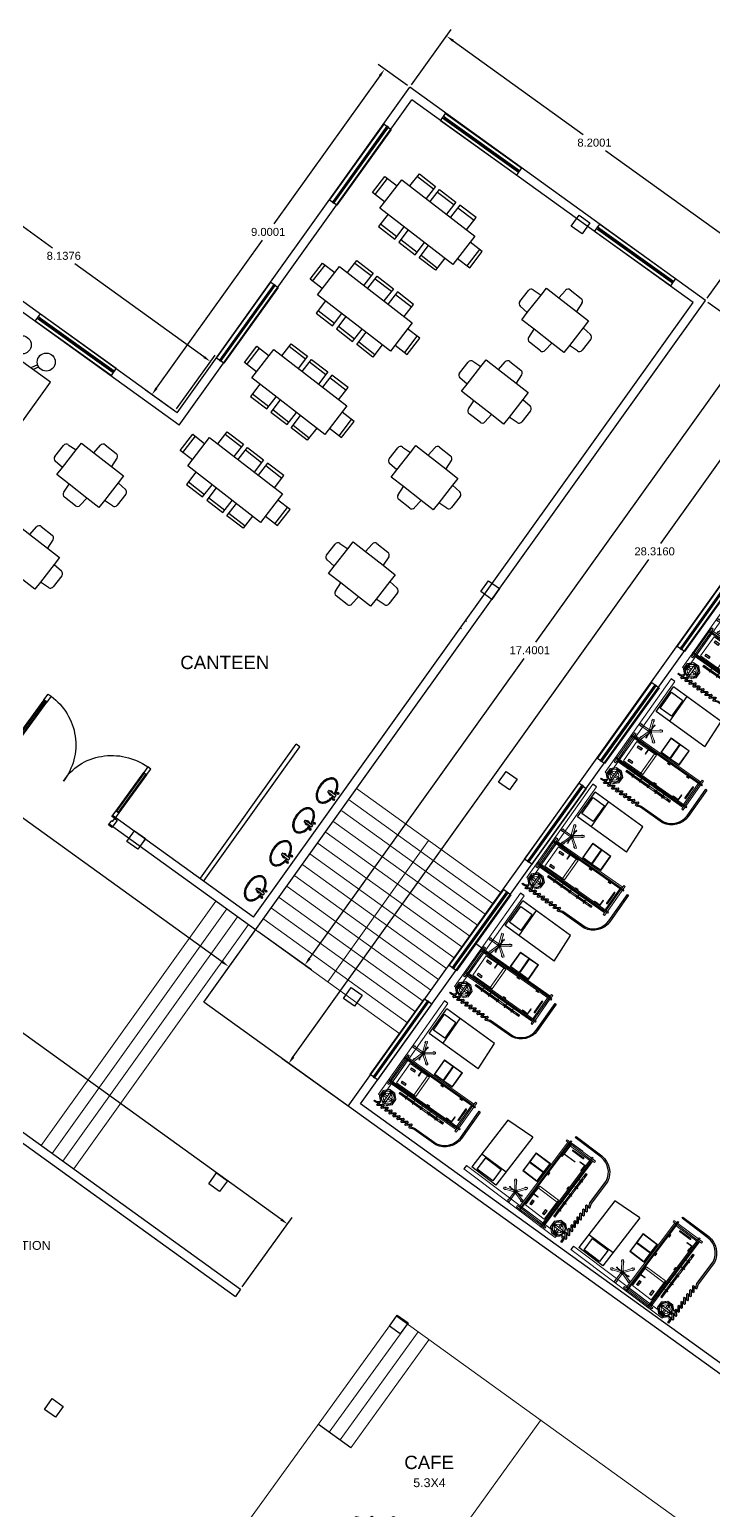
# Model space of a CAD drawing. Header units: metres. Extents: x 141303 to 146299, y 125960 to 127091.
# Drawn here: x 144872.02 to 144887.4, y 126103.1 to 126136.41 of the extents above; entities that cross this region are included whole.
import ezdxf

# ---------------------------------------------------------------- set-up
doc = ezdxf.new("R2010")
doc.units = ezdxf.units.M
doc.header["$MEASUREMENT"] = 0
doc.linetypes.add('C05 _MOB-EQUIP URGENCIAS Y TOCOCIRUGÍA$0$006_URGENCIAS & TOCOCIRUGÍA$0$03.-PRIMER NIVEL GENERAL$0$XR-PLANTA 3ER NIVEL$0$DASHED', pattern=[19.05, 12.7, -6.35])
doc.linetypes.add('C05 _MOB-EQUIP URGENCIAS Y TOCOCIRUGÍA$0$006_URGENCIAS & TOCOCIRUGÍA$0$03.-PRIMER NIVEL GENERAL$0$XR-PLANTA 3ER NIVEL$0$DASHED2', pattern=[0.375, 0.25, -0.125])
for name, color, linetype in [('DIMENSION', 50, 'Continuous'), ('door', 12, 'Continuous'), ('FURNITURE', 6, 'Continuous'), ('WINDOW', 244, 'Continuous')]:
    doc.layers.add(name, color=color, linetype=linetype)
for name, color, linetype, lineweight in [('ELEVATION', 7, 'Continuous', 20), ('LETTERING', 50, 'Continuous', 30), ('new column', 4, 'Continuous', 25), ('NVMI_WALL', 7, 'Continuous', 30), ('STAIR', 93, 'Continuous', 25)]:
    doc.layers.add(name, color=color, linetype=linetype, lineweight=lineweight)
doc.layers.get('0').off()
doc.styles.get("Standard").update_dxf_attribs({"font": 'arial.ttf'})
doc.dimstyles.get("Standard").update_dxf_attribs({"dimtxt": 0.18, "dimasz": 0.18, "dimexe": 0.18, "dimexo": 0.0625, "dimgap": 0.09, "dimtad": 0, "dimtih": 1, "dimtoh": 1, "dimdec": 4, "dimzin": 0, "dimdsep": 46, "dimtxsty": 'Standard', "dimcen": 0.09, "dimadec": 0, "dimazin": 0, "dimtfac": 1, "dimtdec": 4, "dimtofl": 0, "dimtmove": 0, "dimatfit": 3, "dimfxl": 1, "dimtolj": 1, "dimtzin": 0, "dimarcsym": 0})

# ---------------------------------------------------------------- blocks, each defined once
blk = doc.blocks.new('C05 _MOB-EQUIP URGENCIAS Y TOCOCIRUGÍA$0$cortina antibacterial')
blk.add_lwpolyline([(300.266, -580.673), (300.266, -580.651), (300.266, -580.673), (300.199, -580.673), (300.266, -580.761), (300.266, -580.783), (300.199, -580.783), (300.266, -580.871), (300.266, -580.893), (300.199, -580.893), (300.266, -580.981), (300.266, -581.003), (300.199, -581.003), (300.266, -581.091), (300.266, -581.113), (300.199, -581.113), (300.266, -581.201), (300.266, -581.223), (300.199, -581.223), (300.231, -581.309), (300.231, -581.921, 0.354939), (300.651, -582.281), (301.378, -582.281), (301.378, -582.311), (300.651, -582.311, -0.359051), (300.201, -581.921), (300.201, -581.313), (300.166, -581.223), (300.166, -581.201), (300.233, -581.201), (300.166, -581.113), (300.166, -581.091), (300.233, -581.091), (300.166, -581.003), (300.166, -580.981), (300.233, -580.981), (300.166, -580.893), (300.166, -580.871), (300.233, -580.871), (300.166, -580.783), (300.166, -580.761), (300.233, -580.761), (300.166, -580.673), (300.166, -580.651), (300.233, -580.651), (300.166, -580.563), (300.166, -580.541), (300.233, -580.541), (300.166, -580.453), (300.166, -580.431), (300.233, -580.431), (300.166, -580.343), (300.166, -580.321), (300.233, -580.321), (300.205, -580.281), (300.205, -580.211), (300.227, -580.211), (300.227, -580.274), (300.266, -580.321), (300.266, -580.343), (300.199, -580.343), (300.266, -580.431), (300.266, -580.453), (300.199, -580.453), (300.266, -580.541), (300.266, -580.563), (300.199, -580.563), (300.266, -580.651)], format="xyb")
blk = doc.blocks.new('bed ward')
at = {"layer": 'FURNITURE'}
for p, q in [((142390.8, 126644.899), (142391.223, 126645.43)), ((142391.223, 126645.43), (142392.307, 126644.667)), ((142390.8, 126644.899), (142391.91, 126644.116)), ((142392.007, 126644.879), (142391.6, 126644.335)), ((142391.91, 126644.116), (142392.307, 126644.667)), ((142392.41, 126644.731), (142392.492, 126644.674))]:
    blk.add_line(p, q, dxfattribs=at)
at = {"layer": 'FURNITURE', "linetype": 'Continuous', "lineweight": 0}
for p, q in [((142390.08, 126644.621, 310.935), (142390.03, 126644.551, 310.935)), ((142390.109, 126644.6, 310.935), (142390.058, 126644.53, 310.935)), ((142390.08, 126644.621, 310.935), (142390.109, 126644.6, 310.935)), ((142390.016, 126644.532, 310.935), (142389.675, 126644.062, 310.935)), ((142390.044, 126644.511, 310.935), (142389.703, 126644.042, 310.935)), ((142390.068, 126644.493, 310.935), (142389.727, 126644.024, 310.935)), ((142390.014, 126644.357, 310.935), (142389.84, 126644.118, 310.935)), ((142390.033, 126644.343, 310.935), (142389.859, 126644.104, 310.935)), ((142390.006, 126644.569, 310.935), (142389.991, 126644.549, 310.935)), ((142389.991, 126644.549, 310.935), (142391.569, 126643.403, 310.935)), ((142390.006, 126644.569, 310.935), (142391.583, 126643.423, 310.935)), ((142390.077, 126644.549, 310.935), (142390.061, 126644.528, 310.935)), ((142390.086, 126644.518, 310.935), (142390.082, 126644.513, 310.935)), ((142390.086, 126644.518, 310.935), (142391.51, 126643.483, 310.935)), ((142390.091, 126644.551, 310.935), (142391.539, 126643.499, 310.935)), ((142390.117, 126644.487, 310.935), (142390.103, 126644.468, 310.935)), ((142390.254, 126644.34, 310.935), (142390.245, 126644.328, 310.935)), ((142390.245, 126644.328, 310.935), (142390.294, 126644.292, 310.935)), ((142390.254, 126644.34, 310.935), (142390.303, 126644.304, 310.935)), ((142390.303, 126644.304, 310.935), (142390.294, 126644.292, 310.935)), ((142390.596, 126644.216, 310.935), (142390.831, 126644.54, 310.935)), ((142390.61, 126644.219, 310.935), (142390.834, 126644.526, 310.935)), ((142390.796, 126644.083, 310.935), (142391.02, 126644.391, 310.935)), ((142390.799, 126644.069, 310.935), (142391.034, 126644.393, 310.935)), ((142390.812, 126644.072, 310.935), (142391.036, 126644.379, 310.935)), ((142390.831, 126644.54, 310.935), (142391.236, 126644.246, 310.935)), ((142390.834, 126644.526, 310.935), (142391.02, 126644.391, 310.935)), ((142391.036, 126644.379, 310.935), (142391.222, 126644.244, 310.935)), ((142389.661, 126644.043, 310.935), (142389.61, 126643.973, 310.935)), ((142389.61, 126643.973, 310.935), (142389.639, 126643.953, 310.935)), ((142389.651, 126644.08, 310.935), (142389.637, 126644.06, 310.935)), ((142389.637, 126644.06, 310.935), (142391.214, 126642.914, 310.935)), ((142389.689, 126644.022, 310.935), (142389.639, 126643.953, 310.935)), ((142389.651, 126644.08, 310.935), (142391.228, 126642.934, 310.935)), ((142389.692, 126644.02, 310.935), (142389.677, 126643.999, 310.935)), ((142389.679, 126643.985, 310.935), (142391.13, 126642.931, 310.935)), ((142389.713, 126644.005, 310.935), (142389.706, 126643.995, 310.935)), ((142389.706, 126643.995, 310.935), (142391.13, 126642.961, 310.935)), ((142389.762, 126643.999, 310.935), (142389.748, 126643.979, 310.935)), ((142389.94, 126644.061, 310.935), (142389.858, 126643.948, 310.935)), ((142389.858, 126643.948, 310.935), (142389.98, 126643.859, 310.935)), ((142389.949, 126644.055, 310.935), (142389.873, 126643.95, 310.935)), ((142389.873, 126643.95, 310.935), (142389.937, 126643.904, 310.935)), ((142389.94, 126644.061, 310.935), (142389.949, 126644.055, 310.935)), ((142390.596, 126644.216, 310.935), (142391.001, 126643.923, 310.935)), ((142390.61, 126644.219, 310.935), (142390.796, 126644.083, 310.935)), ((142390.675, 126644.034, 310.935), (142390.666, 126644.022, 310.935)), ((142390.666, 126644.022, 310.935), (142390.716, 126643.986, 310.935)), ((142390.675, 126644.034, 310.935), (142390.725, 126643.998, 310.935)), ((142390.725, 126643.998, 310.935), (142390.716, 126643.986, 310.935)), ((142390.812, 126644.072, 310.935), (142390.999, 126643.936, 310.935)), ((142390.999, 126643.936, 310.935), (142391.222, 126644.244, 310.935)), ((142391.001, 126643.923, 310.935), (142391.236, 126644.246, 310.935)), ((142390.537, 126643.265, 310.935), (142389.878, 126643.743, 310.935)), ((142390.558, 126643.293, 310.935), (142389.899, 126643.772, 310.935)), ((142389.939, 126643.907, 310.935), (142389.93, 126643.895, 310.935)), ((142389.939, 126643.907, 310.935), (142389.989, 126643.871, 310.935)), ((142389.989, 126643.871, 310.935), (142389.98, 126643.859, 310.935)), ((142390.007, 126643.668, 310.935), (142390.009, 126643.67, 310.935)), ((142390.007, 126643.668, 310.935), (142390.052, 126643.639, 310.935)), ((142390.009, 126643.67, 310.935), (142390.053, 126643.642, 310.935)), ((142390.089, 126643.612, 310.935), (142390.009, 126643.67, 310.935)), ((142390.046, 126643.643, 310.935), (142390.091, 126643.614, 310.935)), ((142390.361, 126643.601, 310.935), (142390.352, 126643.589, 310.935)), ((142390.352, 126643.589, 310.935), (142390.401, 126643.553, 310.935)), ((142390.361, 126643.601, 310.935), (142390.41, 126643.565, 310.935)), ((142390.973, 126643.806, 310.935), (142390.661, 126643.376, 310.935)), ((142391.017, 126643.775, 310.935), (142390.704, 126643.344, 310.935)), ((142390.973, 126643.806, 310.935), (142391.148, 126643.68, 310.935)), ((142391.038, 126643.766, 310.935), (142391.047, 126643.779, 310.935)), ((142391.087, 126643.731, 310.935), (142391.038, 126643.766, 310.935)), ((142391.169, 126643.69, 310.935), (142391.047, 126643.779, 310.935)), ((142391.078, 126643.583, 310.935), (142391.153, 126643.687, 310.935)), ((142391.087, 126643.577, 310.935), (142391.078, 126643.583, 310.935)), ((142391.087, 126643.731, 310.935), (142391.096, 126643.743, 310.935)), ((142391.087, 126643.577, 310.935), (142391.169, 126643.69, 310.935)), ((142391.153, 126643.687, 310.935), (142391.09, 126643.734, 310.935)), ((142391.157, 126643.673, 310.935), (142391.405, 126643.492, 310.935)), ((142390.157, 126643.559, 310.935), (142390.158, 126643.562, 310.935)), ((142390.157, 126643.559, 310.935), (142390.201, 126643.531, 310.935)), ((142390.238, 126643.503, 310.935), (142390.158, 126643.562, 310.935)), ((142390.158, 126643.562, 310.935), (142390.203, 126643.533, 310.935)), ((142390.194, 126643.532, 310.935), (142390.238, 126643.503, 310.935)), ((142390.196, 126643.534, 310.935), (142390.24, 126643.506, 310.935)), ((142390.238, 126643.503, 310.935), (142390.24, 126643.506, 310.935)), ((142390.41, 126643.565, 310.935), (142390.401, 126643.553, 310.935)), ((142390.508, 126643.304, 310.935), (142390.51, 126643.306, 310.935)), ((142390.508, 126643.304, 310.935), (142390.552, 126643.276, 310.935)), ((142390.51, 126643.306, 310.935), (142390.554, 126643.278, 310.935)), ((142390.59, 126643.248, 310.935), (142390.51, 126643.306, 310.935)), ((142390.545, 126643.276, 310.935), (142390.59, 126643.248, 310.935)), ((142390.547, 126643.279, 310.935), (142390.591, 126643.251, 310.935)), ((142390.549, 126643.281, 310.935), (142390.571, 126643.312, 310.935)), ((142390.59, 126643.248, 310.935), (142390.591, 126643.251, 310.935)), ((142390.661, 126643.376, 310.935), (142391.093, 126643.062, 310.935)), ((142391.002, 126643.26, 310.935), (142390.975, 126643.223, 310.935)), ((142391.003, 126643.252, 310.935), (142390.983, 126643.224, 310.935)), ((142391.002, 126643.26, 310.935), (142391.091, 126643.196, 310.935)), ((142391.003, 126643.252, 310.935), (142391.083, 126643.194, 310.935)), ((142391.405, 126643.492, 310.935), (142391.093, 126643.062, 310.935)), ((142391.492, 126643.459, 310.935), (142391.13, 126642.961, 310.935)), ((142391.517, 126643.441, 310.935), (142391.176, 126642.972, 310.935)), ((142391.216, 126643.555, 310.935), (142391.189, 126643.518, 310.935)), ((142391.189, 126643.518, 310.935), (142391.278, 126643.453, 310.935)), ((142391.217, 126643.546, 310.935), (142391.197, 126643.519, 310.935)), ((142391.197, 126643.519, 310.935), (142391.276, 126643.461, 310.935)), ((142391.545, 126643.421, 310.935), (142391.204, 126642.952, 310.935)), ((142391.216, 126643.555, 310.935), (142391.305, 126643.49, 310.935)), ((142391.217, 126643.546, 310.935), (142391.296, 126643.489, 310.935)), ((142391.296, 126643.489, 310.935), (142391.276, 126643.461, 310.935)), ((142391.305, 126643.49, 310.935), (142391.278, 126643.453, 310.935)), ((142391.472, 126643.504, 310.935), (142391.458, 126643.484, 310.935)), ((142391.51, 126643.483, 310.935), (142391.506, 126643.478, 310.935)), ((142391.541, 126643.485, 310.935), (142391.526, 126643.464, 310.935)), ((142391.581, 126643.53, 310.935), (142391.531, 126643.461, 310.935)), ((142391.61, 126643.51, 310.935), (142391.559, 126643.44, 310.935)), ((142391.583, 126643.423, 310.935), (142391.569, 126643.403, 310.935)), ((142391.581, 126643.53, 310.935), (142391.61, 126643.51, 310.935)), ((142390.66, 126642.811, 310.935), (142390.746, 126642.929, 310.935)), ((142390.663, 126642.808, 310.935), (142390.749, 126642.926, 310.935)), ((142390.667, 126643.188, 310.935), (142390.669, 126643.191, 310.935)), ((142390.667, 126643.188, 310.935), (142390.711, 126643.16, 310.935)), ((142390.669, 126643.191, 310.935), (142390.713, 126643.163, 310.935)), ((142390.749, 126643.133, 310.935), (142390.669, 126643.191, 310.935)), ((142390.704, 126643.161, 310.935), (142390.749, 126643.133, 310.935)), ((142390.706, 126643.163, 310.935), (142390.75, 126643.135, 310.935)), ((142390.746, 126642.929, 310.935), (142390.888, 126642.951, 310.935)), ((142390.746, 126642.925, 310.935), (142390.889, 126642.947, 310.935)), ((142390.749, 126643.133, 310.935), (142390.75, 126643.135, 310.935)), ((142390.886, 126642.948, 310.935), (142391.004, 126642.862, 310.935)), ((142390.888, 126642.951, 310.935), (142391.006, 126642.866, 310.935)), ((142390.89, 126642.864, 310.935), (142390.931, 126642.921, 310.935)), ((142390.975, 126643.223, 310.935), (142391.064, 126643.158, 310.935)), ((142390.983, 126643.224, 310.935), (142391.063, 126643.167, 310.935)), ((142391.083, 126643.194, 310.935), (142391.063, 126643.167, 310.935)), ((142391.091, 126643.196, 310.935), (142391.064, 126643.158, 310.935)), ((142391.117, 126643.015, 310.935), (142391.103, 126642.996, 310.935)), ((142391.162, 126642.953, 310.935), (142391.111, 126642.883, 310.935)), ((142391.19, 126642.932, 310.935), (142391.139, 126642.863, 310.935)), ((142391.159, 126642.955, 310.935), (142391.144, 126642.934, 310.935)), ((142391.228, 126642.934, 310.935), (142391.214, 126642.914, 310.935)), ((142390.683, 126642.668, 310.935), (142390.66, 126642.811, 310.935)), ((142390.687, 126642.669, 310.935), (142390.664, 126642.811, 310.935)), ((142390.691, 126642.853, 310.935), (142390.748, 126642.812, 310.935)), ((142390.704, 126642.844, 310.935), (142390.727, 126642.877, 310.935)), ((142390.704, 126642.844, 310.935), (142390.707, 126642.842, 310.935)), ((142390.707, 126642.842, 310.935), (142390.73, 126642.874, 310.935)), ((142390.707, 126642.857, 310.935), (142390.717, 126642.869, 310.935)), ((142390.707, 126642.857, 310.935), (142390.711, 126642.854, 310.935)), ((142390.715, 126642.886, 310.935), (142390.772, 126642.845, 310.935)), ((142390.717, 126642.869, 310.935), (142390.72, 126642.867, 310.935)), ((142390.719, 126642.858, 310.935), (142390.729, 126642.851, 310.935)), ((142390.725, 126642.637, 310.935), (142390.766, 126642.694, 310.935)), ((142390.727, 126642.877, 310.935), (142390.73, 126642.874, 310.935)), ((142390.743, 126642.816, 310.935), (142390.767, 126642.849, 310.935)), ((142390.748, 126642.812, 310.935), (142390.772, 126642.845, 310.935)), ((142390.758, 126642.613, 310.935), (142390.799, 126642.67, 310.935)), ((142390.763, 126642.689, 310.935), (142390.796, 126642.665, 310.935)), ((142390.766, 126642.694, 310.935), (142390.799, 126642.67, 310.935)), ((142390.8, 126642.586, 310.935), (142390.943, 126642.609, 310.935)), ((142390.801, 126642.582, 310.935), (142390.943, 126642.605, 310.935)), ((142390.89, 126642.864, 310.935), (142390.923, 126642.84, 310.935)), ((142390.893, 126642.869, 310.935), (142390.926, 126642.845, 310.935)), ((142390.917, 126642.689, 310.935), (142390.941, 126642.722, 310.935)), ((142390.917, 126642.689, 310.935), (142390.974, 126642.647, 310.935)), ((142390.922, 126642.685, 310.935), (142390.946, 126642.718, 310.935)), ((142390.923, 126642.84, 310.935), (142390.964, 126642.896, 310.935)), ((142390.94, 126642.607, 310.935), (142391.026, 126642.726, 310.935)), ((142390.941, 126642.722, 310.935), (142390.998, 126642.681, 310.935)), ((142390.943, 126642.605, 310.935), (142391.029, 126642.723, 310.935)), ((142390.959, 126642.659, 310.935), (142390.982, 126642.692, 310.935)), ((142390.959, 126642.659, 310.935), (142390.962, 126642.657, 310.935)), ((142390.962, 126642.657, 310.935), (142390.985, 126642.689, 310.935)), ((142390.965, 126642.679, 310.935), (142390.97, 126642.676, 310.935)), ((142390.969, 126642.667, 310.935), (142390.972, 126642.664, 310.935)), ((142390.972, 126642.664, 310.935), (142390.981, 126642.677, 310.935)), ((142390.978, 126642.68, 310.935), (142390.981, 126642.677, 310.935)), ((142390.982, 126642.692, 310.935), (142390.985, 126642.689, 310.935)), ((142391.025, 126642.722, 310.935), (142391.002, 126642.865, 310.935)), ((142391.029, 126642.723, 310.935), (142391.006, 126642.866, 310.935)), ((142391.111, 126642.883, 310.935), (142391.139, 126642.863, 310.935))]:
    blk.add_line(p, q, dxfattribs=at)
at = {"layer": 'FURNITURE', "lineweight": 0}
for p, q in [((142390.901, 126642.653, 310.935), (142392.41, 126644.731, 310.935)), ((142392.492, 126644.674, 310.935), (142390.981, 126642.594, 310.935)), ((142391.441, 126643.721, 310.935), (142391.621, 126643.968, 310.935)), ((142390.981, 126642.594, 310.935), (142390.901, 126642.653, 310.935))]:
    blk.add_line(p, q, dxfattribs=at)
at = {"layer": 'FURNITURE', "linetype": 'C05 _MOB-EQUIP URGENCIAS Y TOCOCIRUGÍA$0$006_URGENCIAS & TOCOCIRUGÍA$0$03.-PRIMER NIVEL GENERAL$0$XR-PLANTA 3ER NIVEL$0$DASHED2', "lineweight": 0}
for p, q in [((142389.878, 126643.743, 310.935), (142389.899, 126643.772, 310.935)), ((142389.883, 126643.746, 310.935), (142389.898, 126643.766, 310.935)), ((142389.906, 126643.726, 310.935), (142389.884, 126643.742, 310.935)), ((142389.924, 126643.75, 310.935), (142389.902, 126643.767, 310.935)), ((142389.91, 126643.727, 310.935), (142389.924, 126643.747, 310.935)), ((142390.544, 126643.274, 310.935), (142389.914, 126643.732, 310.935)), ((142390.551, 126643.283, 310.935), (142389.92, 126643.741, 310.935)), ((142390.023, 126643.61, 310.935), (142390.045, 126643.64, 310.935)), ((142390.027, 126643.607, 310.935), (142390.023, 126643.61, 310.935)), ((142390.027, 126643.607, 310.935), (142390.05, 126643.637, 310.935)), ((142390.045, 126643.64, 310.935), (142390.089, 126643.612, 310.935)), ((142390.048, 126643.645, 310.935), (142390.07, 126643.675, 310.935)), ((142390.053, 126643.642, 310.935), (142390.075, 126643.672, 310.935)), ((142390.075, 126643.672, 310.935), (142390.07, 126643.675, 310.935)), ((142390.089, 126643.612, 310.935), (142390.091, 126643.614, 310.935)), ((142390.172, 126643.501, 310.935), (142390.194, 126643.532, 310.935)), ((142390.177, 126643.498, 310.935), (142390.172, 126643.501, 310.935)), ((142390.177, 126643.498, 310.935), (142390.199, 126643.528, 310.935)), ((142390.198, 126643.537, 310.935), (142390.22, 126643.567, 310.935)), ((142390.203, 126643.533, 310.935), (142390.224, 126643.564, 310.935)), ((142390.224, 126643.564, 310.935), (142390.22, 126643.567, 310.935)), ((142390.352, 126643.384, 310.935), (142390.387, 126643.433, 310.935)), ((142390.361, 126643.377, 310.935), (142390.397, 126643.426, 310.935)), ((142390.524, 126643.246, 310.935), (142390.545, 126643.276, 310.935)), ((142390.528, 126643.243, 310.935), (142390.55, 126643.273, 310.935)), ((142390.696, 126643.149, 310.935), (142390.542, 126643.261, 310.935)), ((142390.703, 126643.159, 310.935), (142390.549, 126643.271, 310.935)), ((142390.554, 126643.278, 310.935), (142390.576, 126643.308, 310.935)), ((142390.709, 126643.168, 310.935), (142390.555, 126643.28, 310.935)), ((142390.717, 126643.178, 310.935), (142390.562, 126643.29, 310.935)), ((142390.576, 126643.308, 310.935), (142390.571, 126643.312, 310.935)), ((142390.528, 126643.243, 310.935), (142390.524, 126643.246, 310.935)), ((142390.682, 126643.131, 310.935), (142390.704, 126643.161, 310.935)), ((142390.687, 126643.127, 310.935), (142390.682, 126643.131, 310.935)), ((142390.687, 126643.127, 310.935), (142390.709, 126643.158, 310.935)), ((142390.849, 126643.038, 310.935), (142390.701, 126643.146, 310.935)), ((142390.708, 126643.166, 310.935), (142390.73, 126643.196, 310.935)), ((142390.828, 126643.068, 310.935), (142390.708, 126643.156, 310.935)), ((142390.713, 126643.163, 310.935), (142390.735, 126643.193, 310.935)), ((142390.835, 126643.077, 310.935), (142390.714, 126643.165, 310.935)), ((142390.87, 126643.066, 310.935), (142390.721, 126643.174, 310.935)), ((142390.735, 126643.193, 310.935), (142390.73, 126643.196, 310.935)), ((142390.824, 126643.063, 310.935), (142390.839, 126643.083, 310.935)), ((142390.847, 126643.043, 310.935), (142390.825, 126643.059, 310.935)), ((142390.864, 126643.067, 310.935), (142390.842, 126643.083, 310.935)), ((142390.849, 126643.038, 310.935), (142390.87, 126643.066, 310.935)), ((142390.85, 126643.044, 310.935), (142390.865, 126643.064, 310.935))]:
    blk.add_line(p, q, dxfattribs=at)
at = {"layer": 'FURNITURE', "linetype": 'C05 _MOB-EQUIP URGENCIAS Y TOCOCIRUGÍA$0$006_URGENCIAS & TOCOCIRUGÍA$0$03.-PRIMER NIVEL GENERAL$0$XR-PLANTA 3ER NIVEL$0$DASHED', "lineweight": 0}
for p, q in [((142390.748, 126642.812, 310.935), (142390.816, 126642.762, 310.935)), ((142390.766, 126642.694, 310.935), (142390.89, 126642.864, 310.935)), ((142390.772, 126642.845, 310.935), (142390.84, 126642.796, 310.935)), ((142390.799, 126642.67, 310.935), (142390.923, 126642.84, 310.935)), ((142390.849, 126642.738, 310.935), (142390.917, 126642.689, 310.935)), ((142390.873, 126642.771, 310.935), (142390.941, 126642.722, 310.935))]:
    blk.add_line(p, q, dxfattribs=at)
at = {"layer": 'FURNITURE'}
blk.add_lwpolyline([(142391.695, 126644.412), (142391.949, 126644.229), (142392.204, 126644.583), (142391.95, 126644.766)], close=True, dxfattribs=at)
at = {"layer": 'FURNITURE', "lineweight": 0, "elevation": 310.935}
blk.add_lwpolyline([(142391.632, 126643.983, 2.414214), (142391.621, 126643.969), (142391.614, 126643.974), (142391.434, 126643.726), (142391.441, 126643.721, 2.414214), (142391.43, 126643.706)], format="xyb", dxfattribs=at)
for points in [[(142391.539, 126643.88), (142391.462, 126644.116), (142391.428, 126644.105), (142391.504, 126643.869)], [(142391.567, 126643.848), (142391.771, 126643.989), (142391.75, 126644.019), (142391.563, 126643.889)], [(142391.5, 126643.863), (142391.252, 126643.862), (142391.252, 126643.826), (142391.5, 126643.827)], [(142391.496, 126643.797), (142391.426, 126643.585), (142391.46, 126643.574), (142391.538, 126643.809)], [(142391.546, 126643.812), (142391.746, 126643.666), (142391.768, 126643.695), (142391.567, 126643.841)]]:
    blk.add_lwpolyline(points, dxfattribs=at)
at = {"layer": 'FURNITURE', "linetype": 'C05 _MOB-EQUIP URGENCIAS Y TOCOCIRUGÍA$0$006_URGENCIAS & TOCOCIRUGÍA$0$03.-PRIMER NIVEL GENERAL$0$XR-PLANTA 3ER NIVEL$0$DASHED2', "lineweight": 0}
for centre, radius in [((142389.903, 126643.747, 310.935), 0.000769), ((142389.953, 126643.71, 310.935), 0.003), ((142390.148, 126643.569, 310.935), 0.003), ((142390.601, 126643.24, 310.935), 0.003), ((142390.795, 126643.099, 310.935), 0.003), ((142390.845, 126643.062, 310.935), 0.000769)]:
    blk.add_circle(centre, radius, dxfattribs=at)
at = {"layer": 'FURNITURE', "linetype": 'Continuous', "lineweight": 0}
for radius in [0.155, 0.142, 0.1]:
    blk.add_circle((142390.844, 126642.767, 310.935), radius, dxfattribs=at)
for centre, radius, start, end in [((142390.024, 126644.35, 310.935), 0.012, 324.006, 144.006), ((142390.085, 126644.543, 310.935), 0.01, 54.006, 144.006), ((142389.685, 126643.993, 310.935), 0.01, 144.006, 234.006), ((142389.85, 126644.111, 310.935), 0.012, 144.006, 324.006), ((142391.533, 126643.491, 310.935), 0.01, 324.006, 54.006), ((142391.136, 126642.939, 310.935), 0.01, 234.006, 324.006), ((142390.844, 126642.767, 310.935), 0.149, 144.006, 324.006)]:
    blk.add_arc(centre, radius, start, end, dxfattribs=at)
at = {"layer": 'FURNITURE', "lineweight": 0}
for centre, radius, start, end in [((142391.456, 126644.076, 310.935), 0.027, 149.7619, 246.1412), ((142391.456, 126644.076, 310.935), 0.027, 329.7619, 66.1412), ((142391.731, 126643.983, 310.935), 0.027, 76.5671, 172.9465), ((142391.731, 126643.983, 310.935), 0.027, 256.5671, 352.9465), ((142391.288, 126643.844, 310.935), 0.027, 41.943, 138.3224), ((142391.288, 126643.844, 310.935), 0.027, 221.943, 318.3224), ((142391.455, 126643.614, 310.935), 0.027, 113.508, 209.8874), ((142391.455, 126643.614, 310.935), 0.027, 293.508, 29.8874), ((142391.531, 126643.845, 310.935), 0.036, 68.4835, 219.5285), ((142391.531, 126643.845, 310.935), 0.036, 234.006, 54.006), ((142391.531, 126643.845, 310.935), 0.018, 84.006, 204.006), ((142391.531, 126643.845, 310.935), 0.018, 234.006, 54.006), ((142391.728, 126643.702, 310.935), 0.027, 185.7848, 282.1642), ((142391.728, 126643.702, 310.935), 0.027, 5.7848, 102.1642)]:
    blk.add_arc(centre, radius, start, end, dxfattribs=at)
at = {"layer": 'FURNITURE', "linetype": 'C05 _MOB-EQUIP URGENCIAS Y TOCOCIRUGÍA$0$006_URGENCIAS & TOCOCIRUGÍA$0$03.-PRIMER NIVEL GENERAL$0$XR-PLANTA 3ER NIVEL$0$DASHED2', "lineweight": 0}
for centre, radius, start, end in [((142389.885, 126643.744, 310.935), 0.0025, 144.006, 234.006), ((142389.9, 126643.765, 310.935), 0.0025, 54.006, 144.006), ((142389.908, 126643.728, 310.935), 0.0025, 234.006, 324.006), ((142389.922, 126643.748, 310.935), 0.0025, 324.006, 54.006), ((142390.356, 126643.38, 310.935), 0.0058, 144.006, 324.006), ((142390.392, 126643.429, 310.935), 0.0058, 324.006, 144.006), ((142390.826, 126643.061, 310.935), 0.0025, 144.006, 234.006), ((142390.841, 126643.081, 310.935), 0.0025, 54.006, 144.006), ((142390.848, 126643.045, 310.935), 0.0025, 234.006, 324.006), ((142390.863, 126643.065, 310.935), 0.0025, 324.006, 54.006)]:
    blk.add_arc(centre, radius, start, end, dxfattribs=at)
at = {"layer": 'FURNITURE', "lineweight": 0, "xscale": -1, "rotation": 234.0059966302266}
blk.add_blockref('C05 _MOB-EQUIP URGENCIAS Y TOCOCIRUGÍA$0$cortina antibacterial', (142683.881, 126058.568, 310.935), dxfattribs=at)
blk = doc.blocks.new('A$C0A95752C')
for p, q in [((35, 710), (35, 790)), ((35, 790), (75, 790)), ((35, 710), (35, 180)), ((75, 710), (35, 710)), ((75, 710), (35, 710)), ((45, 710), (45, 180)), ((65, 710), (45, 710)), ((65, 180), (65, 710)), ((75, 790), (75, 710)), ((75, 180), (75, 710)), ((1425, 790), (1425, 710)), ((1465, 790), (1425, 790)), ((1425, 710), (1465, 710)), ((1425, 180), (1425, 710)), ((1425, 710), (1465, 710)), ((1435, 180), (1435, 710)), ((1435, 710), (1455, 710)), ((1455, 710), (1455, 180)), ((1465, 710), (1465, 790)), ((1465, 710), (1465, 180)), ((35, 180), (35, 100)), ((75, 180), (35, 180)), ((35, 180), (75, 180)), ((45, 180), (65, 180)), ((75, 100), (75, 180)), ((1465, 180), (1425, 180)), ((1425, 100), (1425, 180)), ((1425, 180), (1465, 180)), ((1455, 180), (1435, 180)), ((1465, 180), (1465, 100)), ((0, 100), (0, 0)), ((35, 100), (0, 100)), ((35, 100), (75, 100)), ((35, 60), (35, 100)), ((50, 60), (35, 60)), ((50, 50), (50, 60)), ((50, 0), (50, 50)), ((1465, 100), (1425, 100)), ((1450, 50), (1450, 60)), ((1450, 60), (1465, 60)), ((1450, 0), (1450, 50)), ((1465, 100), (1500, 100)), ((1465, 60), (1465, 100)), ((1500, 100), (1500, 0)), ((0, 0), (50, 0)), ((1500, 0), (1450, 0))]:
    blk.add_line(p, q)
blk.add_arc((1422, 117), 673, 89.7657, 181.4438)
blk.add_ellipse((74, 151), major_axis=(667, -122), ratio=0.940794, start_param=0.11153, end_param=1.73917)
blk = doc.blocks.new('mesa7')
at = {"layer": 'FURNITURE', "linetype": 'ByBlock'}
for p, q in [((-1.178, 0.508), (-1.119, 0.4)), ((-0.683, 0.508), (-0.623, 0.4)), ((-0.162, 0.508), (-0.103, 0.4)), ((0.16, 0.508), (0.101, 0.4)), ((0.681, 0.508), (0.621, 0.4)), ((1.176, 0.508), (1.117, 0.4)), ((-0.05, 0.4), (-1.525, 0.4)), ((-1.525, 0.4), (-1.525, -0.4)), ((-1.217, 0.486), (-1.169, 0.4)), ((-0.722, 0.486), (-0.674, 0.4)), ((-0.201, 0.486), (-0.153, 0.4)), ((-0.05, -0.4), (-0.05, 0.4)), ((0, -0.4), (0, 0.4)), ((1.475, 0.4), (0, 0.4)), ((0.199, 0.486), (0.151, 0.4)), ((0.72, 0.486), (0.672, 0.4)), ((1.215, 0.486), (1.167, 0.4)), ((1.475, -0.4), (1.475, 0.4)), ((-1.525, -0.4), (-0.05, -0.4)), ((-1.217, -0.486), (-1.169, -0.4)), ((-1.178, -0.508), (-1.119, -0.4)), ((-0.722, -0.486), (-0.674, -0.4)), ((-0.683, -0.508), (-0.623, -0.4)), ((-0.201, -0.486), (-0.153, -0.4)), ((-0.162, -0.508), (-0.103, -0.4)), ((0, -0.4), (1.475, -0.4)), ((0.16, -0.508), (0.101, -0.4)), ((0.199, -0.486), (0.151, -0.4)), ((0.681, -0.508), (0.621, -0.4)), ((0.72, -0.486), (0.672, -0.4)), ((1.176, -0.508), (1.117, -0.4)), ((1.215, -0.486), (1.167, -0.4))]:
    blk.add_line(p, q, dxfattribs=at)
for centre in [(-1.271, 0.629), (-0.776, 0.629), (-0.255, 0.629), (0.253, 0.629), (0.774, 0.629), (1.269, 0.629), (-1.271, -0.629), (-0.776, -0.629), (-0.255, -0.629), (0.253, -0.629), (0.774, -0.629), (1.269, -0.629)]:
    blk.add_circle(centre, 0.152, dxfattribs=at)
blk = doc.blocks.new('mesa2')
at = {"layer": 'FURNITURE'}
for p, q in [((-0.755, 0.588), (-0.355, 0.588)), ((-0.255, 0.588), (0.145, 0.588)), ((0.245, 0.588), (0.645, 0.588)), ((0.845, 0.351), (0.845, -0.349)), ((-1.192, -0.199), (-1.192, 0.201)), ((1.083, -0.199), (1.083, 0.201)), ((-0.755, -0.586), (-0.355, -0.586)), ((-0.255, -0.586), (0.145, -0.586)), ((0.245, -0.586), (0.645, -0.586))]:
    blk.add_line(p, q, dxfattribs=at)
for points in [[(-0.755, 0.351), (-0.755, 0.651), (-0.355, 0.651), (-0.355, 0.351)], [(-0.255, 0.351), (-0.255, 0.651), (0.145, 0.651), (0.145, 0.351)], [(0.645, 0.351), (0.645, 0.651), (0.245, 0.651), (0.245, 0.351)], [(0.845, -0.349), (-0.955, -0.349), (-0.955, 0.351), (0.845, 0.351)], [(-0.955, -0.199), (-1.255, -0.199), (-1.255, 0.201), (-0.955, 0.201)], [(0.845, -0.199), (1.145, -0.199), (1.145, 0.201), (0.845, 0.201)], [(-0.755, -0.349), (-0.755, -0.649), (-0.355, -0.649), (-0.355, -0.349)], [(-0.255, -0.349), (-0.255, -0.649), (0.145, -0.649), (0.145, -0.349)], [(0.645, -0.349), (0.645, -0.649), (0.245, -0.649), (0.245, -0.349)]]:
    blk.add_lwpolyline(points, dxfattribs=at)
blk = doc.blocks.new('MESA CUADRADA SET-03')
at = {"layer": 'FURNITURE'}
for p, q in [((-0.252, 0.453), (-0.236, 0.671)), ((-0.157, 0.746), (0.157, 0.746)), ((0.236, 0.671), (0.252, 0.453)), ((-0.597, 0.252), (-0.597, 0.453)), ((-0.597, 0.453), (-0.252, 0.453)), ((-0.252, 0.453), (0.252, 0.453)), ((0.252, 0.453), (0.603, 0.453)), ((0.603, 0.453), (0.603, 0.251)), ((-0.89, -0.157), (-0.89, 0.157)), ((-0.816, 0.236), (-0.597, 0.252)), ((-0.597, -0.252), (-0.597, 0.252)), ((0.603, 0.251), (0.603, -0.251)), ((0.603, 0.251), (0.816, 0.236)), ((0.89, 0.157), (0.89, -0.157)), ((-0.597, -0.252), (-0.816, -0.236)), ((-0.597, -0.447), (-0.597, -0.252)), ((0.816, -0.236), (0.603, -0.251)), ((0.603, -0.251), (0.603, -0.447)), ((-0.252, -0.447), (-0.597, -0.447)), ((0.252, -0.447), (-0.252, -0.447)), ((-0.236, -0.671), (-0.252, -0.447)), ((0.252, -0.447), (0.236, -0.671)), ((0.603, -0.447), (0.252, -0.447)), ((0.157, -0.746), (-0.157, -0.746))]:
    blk.add_line(p, q, dxfattribs=at)
for centre, start, end in [((-0.157, 0.666), 90, 175.9667), ((0.157, 0.666), 4.0333, 90), ((-0.81, 0.157), 94.0333, 180), ((0.81, 0.157), 0, 85.9667), ((-0.81, -0.157), 180, 265.9667), ((0.81, -0.157), 274.0333, 0), ((-0.157, -0.666), 184.0333, 270), ((0.157, -0.666), 270, 355.9667)]:
    blk.add_arc(centre, 0.08, start, end, dxfattribs=at)
blk = doc.blocks.new('LAVAMANOS A-03')
at = {"layer": 'FURNITURE'}
for p, q in [((-0.092, -0.109), (-0.116, -0.109)), ((-0.085, -0.102), (-0.085, -0.078)), ((-0.085, -0.14), (-0.085, -0.116)), ((-0.054, -0.109), (-0.078, -0.109)), ((-0.023, -0.306), (-0.03, -0.127)), ((-0.018, -0.115), (0.018, -0.115)), ((-0.011, -0.318), (0.011, -0.318)), ((0.03, -0.127), (0.023, -0.306)), ((0.052, -0.109), (0.076, -0.109)), ((0.083, -0.102), (0.083, -0.078)), ((0.083, -0.14), (0.083, -0.116)), ((0.09, -0.109), (0.114, -0.109))]:
    blk.add_line(p, q, dxfattribs=at)
for centre in [(-0.085, -0.109), (0.083, -0.109)]:
    blk.add_circle(centre, 0.0192, dxfattribs=at)
for centre, radius, start, end in [((-0.185, -0.345), 0.129, 146.6703, 180), ((-0.095, -0.404), 0.237, 122.2055, 146.6703), ((-0.185, -0.345), 0.105, 146.6703, 180), ((-0.095, -0.404), 0.213, 122.2055, 146.6703), ((-0.036, -0.498), 0.348, 104.6225, 122.2055), ((-0.036, -0.498), 0.324, 104.6225, 122.2055), ((0.003, -0.647), 0.502, 93.6665, 104.6225), ((0.003, -0.647), 0.478, 93.7445, 104.6225), ((0, -0.246), 0.048, 124.3259, 240.8236), ((-0.018, -0.127), 0.012, 90, 180), ((-0.011, -0.306), 0.012, 180, 270), ((0.011, -0.306), 0.012, 270, 0), ((0.018, -0.127), 0.012, 360, 90), ((0, -0.246), 0.048, 300.0921, 55.6741), ((0.003, -0.647), 0.478, 75.3775, 86.9266), ((0.003, -0.647), 0.502, 75.3775, 86.9724), ((0.042, -0.498), 0.324, 57.7945, 75.3775), ((0.042, -0.498), 0.348, 57.7945, 75.3775), ((0.101, -0.404), 0.213, 33.3297, 57.7945), ((0.101, -0.404), 0.237, 33.3297, 57.7945), ((0.191, -0.345), 0.105, 360, 33.3297), ((0.191, -0.345), 0.129, 0, 33.3297), ((-0.185, -0.345), 0.129, 180, 213.3297), ((-0.095, -0.286), 0.237, 213.3297, 237.7945), ((-0.185, -0.345), 0.105, 180, 213.3297), ((-0.095, -0.286), 0.213, 213.3297, 237.7945), ((-0.036, -0.192), 0.348, 237.7945, 255.3775), ((-0.036, -0.192), 0.324, 237.7945, 255.3775), ((0.003, -0.043), 0.502, 255.3775, 270), ((0.003, -0.043), 0.478, 255.3775, 270), ((0.003, -0.043), 0.478, 270, 284.6225), ((0.003, -0.043), 0.502, 270, 284.6225), ((0.042, -0.192), 0.324, 284.6225, 302.2055), ((0.042, -0.192), 0.348, 284.6225, 302.2055), ((0.101, -0.286), 0.213, 302.2055, 326.6703), ((0.101, -0.286), 0.237, 302.2055, 326.6703), ((0.191, -0.345), 0.105, 326.6703, 0), ((0.191, -0.345), 0.129, 326.6703, 360)]:
    blk.add_arc(centre, radius, start, end, dxfattribs=at)
blk = doc.blocks.new('*D86')
at = {"layer": 'Defpoints', "color": 0, "transparency": 16777216}
for p in [(144858.595, 126121.177), (144877.822, 126109.545), (144876.767, 126108.08)]:
    blk.add_point(p, dxfattribs=at)
at = {"layer": 'DIMENSION', "color": 0, "lineweight": -2, "transparency": 16777216}
for p, q in [((144858.632, 126121.228), (144859.756, 126122.788)), ((144859.797, 126122.537), (144868.484, 126116.275)), ((144877.676, 126109.65), (144868.989, 126115.911)), ((144876.803, 126108.13), (144877.928, 126109.691))]:
    blk.add_line(p, q, dxfattribs=at)
at = {"layer": 'DIMENSION', "color": 0, "transparency": 16777216}
for points in [[(144859.815, 126122.561), (144859.78, 126122.512), (144859.651, 126122.642)], [(144877.694, 126109.674), (144877.659, 126109.625), (144877.822, 126109.545)]]:
    blk.add_solid(points, dxfattribs=at)
at = {"layer": 'DIMENSION', "color": 0, "transparency": 16777216, "insert": (144868.737, 126116.093), "char_height": 0.18, "attachment_point": 5}
blk.add_mtext('\\A1;22.3994', dxfattribs=at)
blk = doc.blocks.new('*D105')
at = {"layer": 'Defpoints', "color": 0, "transparency": 16777216}
for p in [(144894.315, 126136.191), (144895.654, 126135.234), (144879.187, 126112.198)]:
    blk.add_point(p, dxfattribs=at)
at = {"layer": 'DIMENSION', "color": 0, "lineweight": -2, "transparency": 16777216}
for p, q in [((144894.21, 126136.045), (144886.212, 126124.855)), ((144895.604, 126135.27), (144894.169, 126136.296)), ((144877.952, 126113.302), (144885.951, 126124.492)), ((144879.136, 126112.235), (144877.701, 126113.261))]:
    blk.add_line(p, q, dxfattribs=at)
at = {"layer": 'DIMENSION', "color": 0, "transparency": 16777216}
for points in [[(144894.186, 126136.062), (144894.235, 126136.027), (144894.315, 126136.191)], [(144877.928, 126113.32), (144877.977, 126113.285), (144877.848, 126113.156)]]:
    blk.add_solid(points, dxfattribs=at)
at = {"layer": 'DIMENSION', "color": 0, "transparency": 16777216, "insert": (144886.081, 126124.674), "char_height": 0.18, "attachment_point": 5}
blk.add_mtext('\\A1;28.3160', dxfattribs=at)
blk = doc.blocks.new('*D106')
at = {"layer": 'Defpoints', "color": 0, "transparency": 16777216}
for p in [(144887.225, 126130.32), (144888.334, 126129.527), (144877.106, 126116.165)]:
    blk.add_point(p, dxfattribs=at)
at = {"layer": 'DIMENSION', "color": 0, "lineweight": -2, "transparency": 16777216}
for p, q in [((144887.276, 126130.284), (144888.48, 126129.423)), ((144888.229, 126129.381), (144883.404, 126122.632)), ((144878.319, 126115.519), (144883.144, 126122.268)), ((144877.157, 126116.129), (144878.361, 126115.268))]:
    blk.add_line(p, q, dxfattribs=at)
at = {"layer": 'DIMENSION', "color": 0, "transparency": 16777216}
for points in [[(144888.205, 126129.399), (144888.253, 126129.364), (144888.334, 126129.527)], [(144878.295, 126115.536), (144878.344, 126115.501), (144878.214, 126115.372)]]:
    blk.add_solid(points, dxfattribs=at)
at = {"layer": 'DIMENSION', "color": 0, "transparency": 16777216, "insert": (144883.274, 126122.45), "char_height": 0.18, "attachment_point": 5}
blk.add_mtext('\\A1;17.4001', dxfattribs=at)
blk = doc.blocks.new('*D107')
at = {"layer": 'Defpoints', "color": 0, "transparency": 16777216}
for p in [(144880.573, 126135.115), (144888.054, 126131.47), (144887.225, 126130.32)]:
    blk.add_point(p, dxfattribs=at)
at = {"layer": 'DIMENSION', "color": 0, "lineweight": -2, "transparency": 16777216}
for p, q in [((144880.609, 126135.166), (144881.507, 126136.411)), ((144881.548, 126136.16), (144884.475, 126134.05)), ((144887.908, 126131.576), (144884.98, 126133.686)), ((144887.261, 126130.371), (144888.159, 126131.616))]:
    blk.add_line(p, q, dxfattribs=at)
at = {"layer": 'DIMENSION', "color": 0, "transparency": 16777216}
for points in [[(144881.565, 126136.184), (144881.53, 126136.136), (144881.402, 126136.265)], [(144887.925, 126131.6), (144887.89, 126131.551), (144888.054, 126131.47)]]:
    blk.add_solid(points, dxfattribs=at)
at = {"layer": 'DIMENSION', "color": 0, "transparency": 16777216, "insert": (144884.728, 126133.868), "char_height": 0.18, "attachment_point": 5}
blk.add_mtext('\\A1;8.2001', dxfattribs=at)
blk = doc.blocks.new('*D108')
at = {"layer": 'Defpoints', "color": 0, "transparency": 16777216}
for p in [(144880.005, 126135.52), (144880.573, 126135.115), (144875.339, 126127.793)]:
    blk.add_point(p, dxfattribs=at)
at = {"layer": 'DIMENSION', "color": 0, "lineweight": -2, "transparency": 16777216}
for p, q in [((144879.901, 126135.374), (144877.518, 126132.042)), ((144880.522, 126135.151), (144879.859, 126135.625)), ((144874.876, 126128.345), (144877.258, 126131.678)), ((144875.288, 126127.83), (144874.625, 126128.303))]:
    blk.add_line(p, q, dxfattribs=at)
at = {"layer": 'DIMENSION', "color": 0, "transparency": 16777216}
for points in [[(144879.876, 126135.391), (144879.925, 126135.357), (144880.005, 126135.52)], [(144874.852, 126128.363), (144874.9, 126128.328), (144874.771, 126128.199)]]:
    blk.add_solid(points, dxfattribs=at)
at = {"layer": 'DIMENSION', "color": 0, "transparency": 16777216, "insert": (144877.388, 126131.86), "char_height": 0.18, "attachment_point": 5}
blk.add_mtext('\\A1;9.0001', dxfattribs=at)
blk = doc.blocks.new('*D109')
at = {"layer": 'Defpoints', "color": 0, "transparency": 16777216}
for p in [(144868.686, 126132.588), (144876.09, 126128.943), (144875.288, 126127.83)]:
    blk.add_point(p, dxfattribs=at)
at = {"layer": 'DIMENSION', "color": 0, "lineweight": -2, "transparency": 16777216}
for p, q in [((144868.723, 126132.639), (144869.594, 126133.847)), ((144869.635, 126133.596), (144872.537, 126131.504)), ((144875.944, 126129.048), (144873.042, 126131.14)), ((144875.324, 126127.88), (144876.196, 126129.089))]:
    blk.add_line(p, q, dxfattribs=at)
at = {"layer": 'DIMENSION', "color": 0, "transparency": 16777216}
for points in [[(144869.653, 126133.62), (144869.617, 126133.572), (144869.489, 126133.701)], [(144875.962, 126129.073), (144875.927, 126129.024), (144876.09, 126128.943)]]:
    blk.add_solid(points, dxfattribs=at)
at = {"layer": 'DIMENSION', "color": 0, "transparency": 16777216, "insert": (144872.79, 126131.322), "char_height": 0.18, "attachment_point": 5}
blk.add_mtext('\\A1;8.1376', dxfattribs=at)
blk = doc.blocks.new('*D111')
at = {"layer": 'Defpoints', "color": 0, "transparency": 16777216}
for p in [(144863.801, 126125.754), (144863.201, 126124.922), (144877.106, 126116.165)]:
    blk.add_point(p, dxfattribs=at)
at = {"layer": 'DIMENSION', "color": 0, "lineweight": -2, "transparency": 16777216}
for p, q in [((144863.764, 126125.703), (144863.096, 126124.776)), ((144863.347, 126124.816), (144869.601, 126120.309)), ((144876.36, 126115.438), (144870.106, 126119.945)), ((144877.069, 126116.114), (144876.401, 126115.187))]:
    blk.add_line(p, q, dxfattribs=at)
at = {"layer": 'DIMENSION', "color": 0, "transparency": 16777216}
for points in [[(144863.365, 126124.841), (144863.33, 126124.792), (144863.201, 126124.922)], [(144876.377, 126115.462), (144876.342, 126115.414), (144876.506, 126115.333)]]:
    blk.add_solid(points, dxfattribs=at)
at = {"layer": 'DIMENSION', "color": 0, "transparency": 16777216, "insert": (144869.854, 126120.127), "char_height": 0.18, "attachment_point": 5}
blk.add_mtext('\\A1;16.4001', dxfattribs=at)
blk = doc.blocks.new('C05 _MUROS URGENCIAS Y TOCOCIRUGÍA$0$VENTANA FACH  2.10 X 1.00')
at = {"elevation": 0}
for points in [[(194.2, -606.543), (194.2, -606.583), (194.24, -606.583), (194.24, -606.543)], [(196.26, -606.543), (196.26, -606.583), (196.3, -606.583), (196.3, -606.543)]]:
    blk.add_lwpolyline(points, close=True, dxfattribs=at)
at = {"layer": 'door', "linetype": 'ByBlock', "elevation": 0}
for points in [[(196.3, -606.663), (194.2, -606.663), (194.2, -606.463), (196.3, -606.463), (196.3, -606.663)], [(194.24, -606.553), (196.26, -606.553)], [(194.24, -606.563), (196.26, -606.563)], [(194.24, -606.573), (196.26, -606.573)]]:
    blk.add_lwpolyline(points, dxfattribs=at)
blk.add_lwpolyline([(194.2, -606.583), (196.3, -606.583), (196.3, -606.543), (194.2, -606.543)], close=True, dxfattribs=at)

msp = doc.modelspace()

# ---------------------------------------------------------------- linework, layer by layer
at = {"layer": 'ELEVATION'}
for p, q in [((144869.29584, 126092.28462), (144880.27549, 126107.47033)), ((144888.84619, 126101.29277), (144880.27549, 126107.47033)), ((144880.36296, 126100.76441), (144883.51697, 126105.12666))]:
    msp.add_line(p, q, dxfattribs=at)
at = {"layer": 'new column'}
for p, q in [((144884.20655, 126131.99342), (144884.38049, 126132.23784)), ((144884.45097, 126131.81948), (144884.20655, 126131.99342)), ((144884.38049, 126132.23784), (144884.62491, 126132.0639)), ((144884.62491, 126132.0639), (144884.45097, 126131.81948)), ((144882.17367, 126123.76903), (144882.34761, 126124.01345)), ((144882.34761, 126124.01345), (144882.59204, 126123.83951)), ((144882.4181, 126123.59509), (144882.17367, 126123.76903)), ((144882.59204, 126123.83951), (144882.4181, 126123.59509)), ((144882.57139, 126119.48212), (144882.74533, 126119.72655)), ((144882.74533, 126119.72655), (144882.98976, 126119.55261)), ((144882.81582, 126119.30818), (144882.57139, 126119.48212)), ((144882.98976, 126119.55261), (144882.81582, 126119.30818)), ((144874.20828, 126118.14673), (144874.38222, 126118.39115)), ((144874.38222, 126118.39115), (144874.62665, 126118.21722)), ((144874.45271, 126117.97279), (144874.20828, 126118.14673)), ((144874.62665, 126118.21722), (144874.45271, 126117.97279)), ((144879.08274, 126114.62043), (144879.25668, 126114.86486)), ((144879.25668, 126114.86486), (144879.5011, 126114.69092)), ((144879.5011, 126114.69092), (144879.32717, 126114.44649)), ((144879.32717, 126114.44649), (144879.08274, 126114.62043)), ((144884.04935, 126111.11236), (144884.22329, 126111.35678)), ((144884.22329, 126111.35678), (144884.46772, 126111.18284)), ((144884.29378, 126110.93842), (144884.04935, 126111.11236)), ((144876.05245, 126110.44822), (144876.22639, 126110.69264)), ((144876.22639, 126110.69264), (144876.47082, 126110.5187)), ((144876.29688, 126110.27428), (144876.05245, 126110.44822)), ((144876.47082, 126110.5187), (144876.29688, 126110.27428)), ((144880.11655, 126107.25034), (144880.29049, 126107.49477)), ((144880.29049, 126107.49477), (144880.53492, 126107.32083)), ((144880.53492, 126107.32083), (144880.36098, 126107.0764)), ((144880.36098, 126107.0764), (144880.11655, 126107.25034)), ((144872.35713, 126105.37248), (144872.53107, 126105.61691)), ((144872.60156, 126105.19854), (144872.35713, 126105.37248)), ((144872.53107, 126105.61691), (144872.7755, 126105.44297)), ((144872.7755, 126105.44297), (144872.60156, 126105.19854))]:
    msp.add_line(p, q, dxfattribs=at)
at = {"layer": 'NVMI_WALL'}
for p, q in [((144875.33864, 126127.79324), (144880.57268, 126135.11485)), ((144887.22487, 126130.32012), (144880.57268, 126135.11485)), ((144875.38457, 126127.5136), (144880.61862, 126134.83521)), ((144886.94631, 126130.27436), (144880.61862, 126134.83521)), ((144875.33864, 126127.79324), (144868.68645, 126132.58798)), ((144875.38457, 126127.5136), (144868.73239, 126132.30833)), ((144879.1871, 126112.19845), (144893.38637, 126132.061)), ((144879.46612, 126112.24484), (144893.54862, 126131.94406)), ((144875.94259, 126114.53798), (144887.22487, 126130.32012)), ((144877.05977, 126116.44465), (144886.94631, 126130.27436)), ((144879.46612, 126112.24484), (144890.51577, 126127.70158)), ((144881.85447, 126123.09679), (144881.82857, 126123.11545)), ((144881.73753, 126122.93454), (144881.71226, 126122.95275)), ((144858.59529, 126121.17703), (144876.7665, 126108.07965)), ((144875.86475, 126117.32602), (144878.01653, 126120.33601)), ((144878.09788, 126120.27786), (144878.01653, 126120.33601)), ((144875.9461, 126117.26786), (144878.09788, 126120.27786)), ((144872.7929, 126119.52011), (144872.79185, 126119.52087)), ((144877.05977, 126116.44465), (144873.88568, 126118.73246)), ((144877.10571, 126116.16501), (144873.80841, 126118.54162)), ((144874.50294, 126118.02662), (144874.62605, 126118.19882)), ((144876.05064, 126116.92451), (144876.05109, 126116.92515)), ((144883.74803, 126114.62857), (144882.0608, 126115.84469)), ((144890.70719, 126103.89601), (144875.94259, 126114.53798)), ((144880.46762, 126113.98836), (144880.46699, 126113.98881)), ((144877.56009, 126113.36157), (144877.56507, 126113.36853)), ((144869.83541, 126112.82888), (144876.64956, 126107.91741)), ((144890.8235, 126104.05871), (144879.46612, 126112.24484)), ((144872.75587, 126110.72389), (144876.64956, 126107.91741)), ((144883.60813, 126109.25889), (144883.60836, 126109.25921)), ((144876.7665, 126108.07965), (144876.64956, 126107.91741)), ((144879.24785, 126104.51297), (144878.52133, 126105.03662))]:
    msp.add_line(p, q, dxfattribs=at)
at = {"layer": 'STAIR', "lineweight": 0}
for p, q in [((144882.61876, 126116.99881), (144879.3738, 126119.3377)), ((144882.4443, 126116.75476), (144879.21702, 126119.0809)), ((144882.26983, 126116.5107), (144879.0416, 126118.83753)), ((144881.92089, 126116.02259), (144878.69077, 126118.35079)), ((144882.09536, 126116.26665), (144878.86618, 126118.59416)), ((144881.74642, 126115.77854), (144878.51535, 126118.10742)), ((144878.72819, 126114.99556), (144880.99628, 126118.16826)), ((144881.57195, 126115.53449), (144878.32699, 126117.87338)), ((144881.22302, 126115.04638), (144877.98911, 126117.37731)), ((144881.39749, 126115.29043), (144878.16452, 126117.62068)), ((144881.04855, 126114.80233), (144877.81369, 126117.13394)), ((144872.28143, 126111.30807), (144876.21334, 126116.8082)), ((144880.35068, 126113.82611), (144876.21334, 126116.8082)), ((144880.69961, 126114.31422), (144877.46286, 126116.64719)), ((144880.87408, 126114.55827), (144877.63827, 126116.89056)), ((144872.52548, 126111.1336), (144876.45672, 126116.63279)), ((144872.76953, 126110.95914), (144876.70009, 126116.45737)), ((144880.52514, 126114.07016), (144877.28744, 126116.40382)), ((144873.01358, 126110.78467), (144876.94346, 126116.28195)), ((144878.76111, 126104.8638), (144880.5186, 126107.29455)), ((144879.00448, 126104.68838), (144880.76171, 126107.11878)), ((144879.24785, 126104.51297), (144881.00482, 126106.943))]:
    msp.add_line(p, q, dxfattribs=at)

# ---------------------------------------------------------------- block references
at = {"layer": 'door', "xscale": -0.001997828450149831, "yscale": 0.001997828450149832, "zscale": 0.001997828450149832, "rotation": 323.9179439976875}
msp.add_blockref('A$C0A95752C', (144873.87448, 126118.46267), dxfattribs=at)
at = {"layer": 'FURNITURE'}
for name, p, xscale, yscale, zscale, rotation in [('mesa2', (144881.01809, 126132.04241), 1.151945226822985, 1.151945226822985, 1.151945226822985, 322.290528113061), ('mesa2', (144879.61351, 126130.09282), 1.151945226822985, 1.151945226822985, 1.151945226822985, 322.290528113061), ('mesa7', (144870.51737, 126129.24122), 1.341948139355893, 1.341948139355893, 1.341948139355893, 144.3473204926615), ('mesa2', (144878.13738, 126128.22071), 1.151945226822985, 1.151945226822985, 1.151945226822985, 322.290528113061), ('mesa2', (144876.69471, 126126.24143), 1.151945226822985, 1.151945226822985, 1.151945226822985, 322.290528113061)]:
    msp.add_blockref(name, p, dxfattribs=dict(at, xscale=xscale, yscale=yscale, zscale=zscale, rotation=rotation))
at = {"layer": 'FURNITURE', "rotation": 142.0054175784383}
for p in [(144883.84752, 126129.8721), (144882.49096, 126128.26203), (144873.38818, 126126.38645), (144880.90914, 126126.33224), (144871.94818, 126124.55007), (144879.5002, 126124.1653), (144879.92326, 126102.25303)]:
    msp.add_blockref('MESA CUADRADA SET-03', p, dxfattribs=at)
at = {"layer": 'FURNITURE', "xscale": -1}
for p, rotation in [((70887.19485, -49484.34222), 288.7996337533556), ((70885.45914, -49486.70191), 288.7996337533556), ((70883.69634, -49489.07005), 288.7996337533556), ((70882.06972, -49491.51941), 288.7996337533556), ((70880.35732, -49493.94448), 288.7996337533556), ((318138.10918, 46758.76513), 17.04212141765462), ((318140.51506, 46756.95028), 17.04212141765462)]:
    msp.add_blockref('bed ward', p, dxfattribs=dict(at, rotation=rotation))
at = {"layer": 'FURNITURE', "lineweight": 0, "extrusion": (-9.91556e-24, -2.28732e-23, -1), "xscale": -1, "rotation": 125.2132272120426}
for p in [(-144878.99627, 126119.09901), (-144878.4676, 126118.42695), (-144877.95391, 126117.68794), (-144877.3795, 126116.90018)]:
    msp.add_blockref('LAVAMANOS A-03', p, dxfattribs=at)
at = {"layer": 'WINDOW', "lineweight": 0, "extrusion": (1.54124e-23, -1.34054e-23, -1), "xscale": -1, "rotation": 215.5565035347099}
for p in [(-144688.30113, 125526.82715, 0), (-144691.7659, 125524.3396, 0), (-144679.184, 125522.32041, 0)]:
    msp.add_blockref('C05 _MUROS URGENCIAS Y TOCOCIRUGÍA$0$VENTANA FACH  2.10 X 1.00', p, dxfattribs=at)
at = {"layer": 'WINDOW', "lineweight": 0, "extrusion": (1.344e-23, 1.53822e-23, -1), "xscale": -1, "rotation": 125.6854438093521}
for p in [(-145486.02953, 125938.13134, 0), (-145483.48507, 125934.57498, 0), (-145493.84774, 125928.09171, 0), (-145492.0546, 125925.57035, 0), (-145490.41627, 125923.30784, 0), (-145488.72219, 125920.91325, 0), (-145486.9428, 125918.45901, 0)]:
    msp.add_blockref('C05 _MUROS URGENCIAS Y TOCOCIRUGÍA$0$VENTANA FACH  2.10 X 1.00', p, dxfattribs=at)

# ---------------------------------------------------------------- texts
at = {"layer": 'LETTERING', "attachment_point": 1}
for s, width, gutter_width, insert, char_height in [('CANTEEN', 8.6506039, 1.5, (144875.4115, 126122.32669), 0.3), ('REPORT COLLECTION', 6.5642927, 1, (144869.4668, 126109.16341), 0.2), ('CAFE', 9.1360509, 1.5, (144880.45042, 126104.3327), 0.3), ('5.3X4', 1.1233286, 1, (144880.65184, 126103.8261), 0.2)]:
    msp.add_mtext_dynamic_manual_height_columns(s, width=width, gutter_width=gutter_width, heights=[0], dxfattribs=dict(at, insert=insert, char_height=char_height))

# ---------------------------------------------------------------- dimensions: what is measured, and where the dimension line sits
at = {"layer": 'DIMENSION'}
for p1, p2, distance, picture, middle in [((144880.57268, 126135.11485), (144887.22487, 126130.32012), 1.41794, '*D107', (144884.72787, 126133.86777)), ((144879.1871, 126112.19845), (144895.65446, 126135.2337), 1.64634, '*D105', (144886.08147, 126124.67351)), ((144875.33864, 126127.79324), (144880.57268, 126135.11485), 0.69738, '*D108', (144877.38834, 126131.85962)), ((144868.68645, 126132.58798), (144875.28779, 126127.82959), 1.37249, '*D109', (144872.78968, 126131.32218)), ((144877.10571, 126116.16501), (144887.22487, 126130.32012), -1.36295, '*D106', (144883.27405, 126122.44993)), ((144877.10571, 126116.16501), (144863.80089, 126125.75384), 1.02582, '*D111', (144869.85352, 126120.12721)), ((144858.59529, 126121.17703), (144876.7665, 126108.07965), 1.80575, '*D86', (144868.73675, 126116.09324))]:
    dim = msp.add_aligned_dim(p1=p1, p2=p2, distance=distance, dimstyle='Standard', dxfattribs=at)
    dim.commit()
    dim.dimension.update_dxf_attribs({"geometry": picture, "text_midpoint": middle})

doc.saveas('drawing.dxf')
